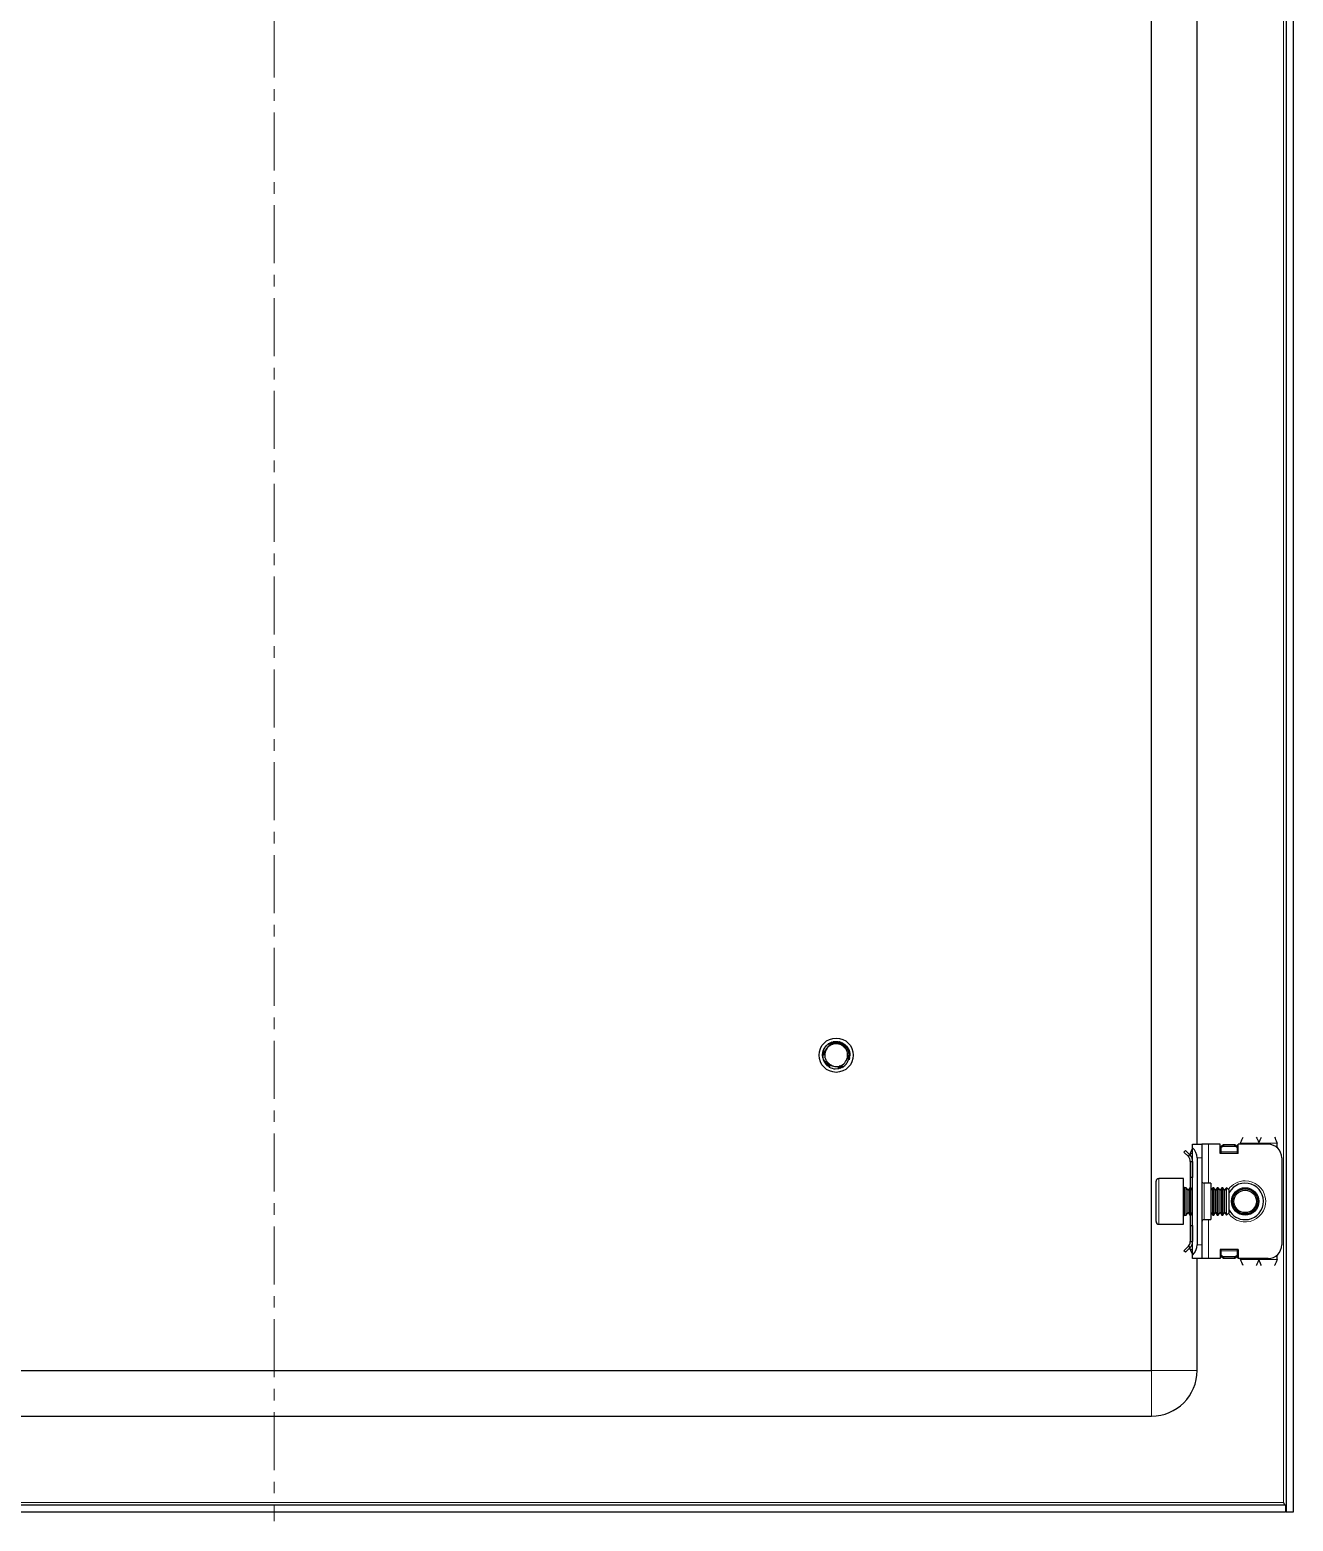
# Model space of a CAD drawing. Header units: millimetres. Extents: x 52 to 1257, y -492 to 1061.
# Drawn here: x 980.5 to 1256.9, y -392.4 to -65.9 of the extents above; entities that cross this region are included whole.
import ezdxf

# ---------------------------------------------------------------- set-up
doc = ezdxf.new("R2010")
doc.units = ezdxf.units.MM
doc.linetypes.add('CENTERX2', pattern=[20.32, 12.7, -2.54, 2.54, -2.54])
doc.layers.add('FORMAT', color=7, linetype='Continuous')

msp = doc.modelspace()

# ---------------------------------------------------------------- linework, layer by layer
at = {"color": 7, "linetype": 'Continuous', "lineweight": 25}
for p, q in [((1255.44, 970.6), (1255.44, -390.4)), ((1256.94, 970.6), (1256.94, -390.4)), ((1225.94, -359.4), (1225.94, 939.6)), ((1235.94, -309.9), (1235.94, 277.6)), ((1153.94, -290.4), (1153.94, -290.4)), ((1153.95, -290.2), (1154.01, -289.89)), ((1153.95, -290.2), (1153.95, -290.25)), ((1153.97, -290), (1153.97, -290.05)), ((1154.01, -289.79), (1154, -289.84)), ((1154.05, -289.6), (1154.04, -289.65)), ((1154.11, -289.42), (1154.09, -289.46)), ((1154.16, -289.28), (1154.26, -289.1)), ((1154.17, -289.28), (1154.28, -289.09)), ((1154.71, -288.47), (1154.82, -288.28)), ((1155.41, -287.82), (1155.68, -287.7)), ((1156.35, -287.46), (1156.3, -287.47)), ((1157.48, -287.45), (1157.44, -287.44)), ((1157.66, -287.49), (1157.62, -287.48)), ((1157.84, -287.54), (1157.8, -287.52)), ((1158.02, -287.6), (1157.98, -287.58)), ((1158.38, -287.76), (1158.33, -287.74)), ((1158.38, -287.76), (1158.37, -287.87)), ((1158.38, -287.76), (1158.52, -287.88)), ((1158.55, -287.87), (1158.51, -287.84)), ((1158.72, -287.98), (1158.68, -287.96)), ((1158.72, -287.98), (1158.93, -288.17)), ((1158.89, -288.11), (1158.85, -288.08)), ((1159.04, -288.25), (1159, -288.22)), ((1159.17, -288.39), (1159.14, -288.35)), ((1159.76, -289.36), (1159.76, -289.35)), ((1159.82, -289.54), (1159.8, -289.49)), ((1159.87, -289.71), (1159.85, -289.67)), ((1159.9, -289.9), (1159.89, -289.85)), ((1159.93, -290.09), (1159.92, -290.04)), ((1159.94, -290.29), (1159.92, -290.53)), ((1159.94, -290.29), (1159.94, -290.24)), ((1159.94, -290.49), (1159.94, -290.44)), ((1154.65, -291.27), (1154.49, -290.86)), ((1154.78, -292.48), (1154.66, -292.35)), ((1154.67, -292.36), (1154.69, -292.38)), ((1154.78, -292.48), (1154.82, -292.51)), ((1154.93, -292.62), (1154.96, -292.65)), ((1155.08, -292.75), (1155.12, -292.78)), ((1155.25, -292.87), (1155.29, -292.9)), ((1156.75, -293.39), (1157.49, -293.32)), ((1157.64, -293.32), (1157.68, -293.31)), ((1157.82, -293.27), (1157.87, -293.25)), ((1158.02, -293.2), (1158.06, -293.18)), ((1158.39, -293.03), (1158.17, -293.11)), ((1158.21, -293.12), (1158.25, -293.1)), ((1158.57, -292.92), (1158.37, -293.04)), ((1158.39, -292.96), (1158.44, -293)), ((1158.39, -293.03), (1158.44, -293)), ((1159.86, -291.1), (1159.78, -291.34)), ((1159.81, -291.29), (1159.82, -291.25)), ((1159.86, -291.1), (1159.87, -291.06)), ((1159.9, -290.9), (1159.91, -290.86)), ((1159.93, -290.7), (1159.93, -290.65)), ((1234.94, -309.9), (1236.94, -309.9)), ((1234.94, -310.66), (1234.94, -309.9)), ((1236.94, -309.9), (1236.94, -312.9)), ((1238.44, -309.9), (1236.94, -309.9)), ((1240.94, -309.9), (1238.44, -309.9)), ((1240.94, -311.9), (1240.94, -309.9)), ((1241.19, -310.28), (1241.69, -309.92)), ((1241.69, -309.92), (1241.69, -310.28)), ((1241.69, -309.92), (1244.19, -309.92)), ((1244.19, -310.28), (1244.19, -309.92)), ((1244.19, -309.92), (1244.69, -310.28)), ((1244.74, -310.02), (1244.74, -311.9)), ((1244.94, -310.02), (1244.74, -310.02)), ((1244.94, -311.9), (1244.94, -309.9)), ((1251.44, -309.9), (1244.94, -309.9)), ((1245.44, -309.9), (1245.44, -309.65)), ((1253.44, -310.66), (1253.44, -309.65)), ((1233.38, -311.26), (1233.03, -311.61)), ((1234.01, -312.59), (1233.03, -311.61)), ((1234.36, -312.24), (1233.38, -311.26)), ((1234.01, -312.59), (1234.36, -312.24)), ((1234.44, -311.9), (1234.44, -312.29)), ((1234.74, -311.19), (1234.94, -310.99)), ((1234.94, -334.14), (1234.94, -310.66)), ((1235.94, -312.9), (1235.94, -331.9)), ((1236.94, -312.9), (1236.94, -331.9)), ((1244.94, -311.9), (1240.94, -311.9)), ((1241.69, -310.28), (1241.19, -310.63)), ((1241.19, -310.63), (1241.19, -310.28)), ((1241.19, -311.55), (1241.19, -310.63)), ((1241.19, -311.9), (1241.19, -311.55)), ((1241.69, -310.28), (1244.19, -310.28)), ((1244.69, -310.63), (1244.19, -310.28)), ((1244.69, -310.28), (1244.69, -310.63)), ((1244.69, -310.63), (1244.69, -311.55)), ((1244.69, -311.55), (1244.69, -311.9)), ((1254.44, -312.9), (1254.44, -331.9)), ((1234.44, -313.65), (1234.94, -313.65)), ((1234.44, -313.65), (1234.44, -317.15)), ((1234.94, -313.65), (1234.94, -317.15)), ((1226.94, -320.03), (1226.94, -318)), ((1232.94, -317.4), (1227.54, -317.4)), ((1232.94, -319.71), (1232.94, -317.4)), ((1232.94, -327.4), (1232.94, -319.71)), ((1233.56, -319.4), (1233.19, -319.4)), ((1233.94, -319.95), (1233.56, -319.4)), ((1233.56, -324.93), (1233.56, -319.4)), ((1234.33, -319.4), (1233.94, -319.95)), ((1234.56, -319.4), (1234.33, -319.4)), ((1234.33, -324.93), (1234.33, -319.4)), ((1234.94, -317.15), (1234.44, -317.15)), ((1234.44, -317.15), (1234.44, -319.4)), ((1234.94, -319.95), (1234.56, -319.4)), ((1234.56, -324.93), (1234.56, -319.4)), ((1238.94, -318.4), (1237.44, -318.4)), ((1238.94, -318.4), (1238.94, -326.4)), ((1239.33, -319.4), (1238.94, -319.95)), ((1239.56, -319.4), (1239.33, -319.4)), ((1239.33, -324.93), (1239.33, -319.4)), ((1239.94, -319.95), (1239.56, -319.4)), ((1239.56, -324.93), (1239.56, -319.4)), ((1240.33, -319.4), (1239.94, -319.95)), ((1240.56, -319.4), (1240.33, -319.4)), ((1240.33, -324.93), (1240.33, -319.4)), ((1240.94, -319.95), (1240.56, -319.4)), ((1240.56, -324.93), (1240.56, -319.4)), ((1241.33, -319.4), (1240.94, -319.95)), ((1241.56, -319.4), (1241.33, -319.4)), ((1241.33, -324.93), (1241.33, -319.4)), ((1241.94, -319.95), (1241.56, -319.4)), ((1241.56, -324.93), (1241.56, -319.4)), ((1242.33, -319.4), (1241.94, -319.95)), ((1242.39, -319.4), (1242.33, -319.4)), ((1242.33, -324.93), (1242.33, -319.4)), ((1242.94, -319.95), (1242.39, -319.4)), ((1242.39, -320.78), (1242.39, -319.4)), ((1226.94, -326.8), (1226.94, -320.03)), ((1233.94, -324.46), (1233.94, -319.95)), ((1239.94, -324.46), (1239.94, -319.95)), ((1240.94, -324.46), (1240.94, -319.95)), ((1241.94, -324.46), (1241.94, -319.95)), ((1242.39, -325.4), (1242.39, -320.78)), ((1242.94, -321.08), (1242.94, -319.95)), ((1242.94, -324.85), (1242.94, -321.08)), ((1233.19, -325.4), (1233.56, -325.4)), ((1233.56, -325.4), (1233.94, -324.85)), ((1233.56, -325.4), (1233.56, -324.93)), ((1233.94, -324.85), (1233.94, -324.46)), ((1233.94, -324.85), (1234.33, -325.4)), ((1234.33, -325.4), (1234.33, -324.93)), ((1234.33, -325.4), (1234.56, -325.4)), ((1234.44, -325.4), (1234.44, -327.65)), ((1234.56, -325.4), (1234.94, -324.85)), ((1234.56, -325.4), (1234.56, -324.93)), ((1237.44, -326.4), (1238.94, -326.4)), ((1238.94, -324.85), (1239.33, -325.4)), ((1239.33, -325.4), (1239.33, -324.93)), ((1239.33, -325.4), (1239.56, -325.4)), ((1239.56, -325.4), (1239.94, -324.85)), ((1239.56, -325.4), (1239.56, -324.93)), ((1239.94, -324.85), (1239.94, -324.46)), ((1239.94, -324.85), (1240.33, -325.4)), ((1240.33, -325.4), (1240.33, -324.93)), ((1240.33, -325.4), (1240.56, -325.4)), ((1240.56, -325.4), (1240.94, -324.85)), ((1240.56, -325.4), (1240.56, -324.93)), ((1240.94, -324.85), (1240.94, -324.46)), ((1240.94, -324.85), (1241.33, -325.4)), ((1241.33, -325.4), (1241.33, -324.93)), ((1241.33, -325.4), (1241.56, -325.4)), ((1241.56, -325.4), (1241.94, -324.85)), ((1241.56, -325.4), (1241.56, -324.93)), ((1241.94, -324.85), (1241.94, -324.46)), ((1241.94, -324.85), (1242.33, -325.4)), ((1242.33, -325.4), (1242.33, -324.93)), ((1242.33, -325.4), (1242.39, -325.4)), ((1242.39, -325.4), (1242.94, -324.85)), ((1227.54, -327.4), (1232.94, -327.4)), ((1234.44, -327.65), (1234.94, -327.65)), ((1234.44, -327.65), (1234.44, -331.15)), ((1234.94, -327.65), (1234.94, -331.15)), ((1234.01, -332.21), (1233.03, -333.19)), ((1234.36, -332.56), (1233.38, -333.54)), ((1234.01, -332.21), (1234.36, -332.56)), ((1234.44, -331.15), (1234.94, -331.15)), ((1234.44, -332.9), (1234.44, -332.44)), ((1236.94, -331.9), (1236.94, -334.9)), ((1244.94, -332.9), (1240.94, -332.9)), ((1240.94, -332.9), (1240.94, -334.9)), ((1241.19, -333.25), (1241.19, -332.9)), ((1244.69, -332.9), (1244.69, -333.25)), ((1244.74, -332.9), (1244.74, -334.78)), ((1244.94, -332.9), (1244.94, -334.9)), ((1233.38, -333.54), (1233.03, -333.19)), ((1234.94, -333.81), (1234.74, -333.61)), ((1234.94, -334.9), (1234.94, -334.14)), ((1236.94, -334.9), (1234.94, -334.9)), ((1235.94, -359.4), (1235.94, -334.9)), ((1238.44, -334.9), (1236.94, -334.9)), ((1240.94, -334.9), (1238.44, -334.9)), ((1241.19, -334.17), (1241.19, -333.25)), ((1241.19, -334.17), (1241.69, -334.52)), ((1241.19, -334.52), (1241.19, -334.17)), ((1241.69, -334.87), (1241.19, -334.52)), ((1244.19, -334.52), (1241.69, -334.52)), ((1241.69, -334.52), (1241.69, -334.87)), ((1244.19, -334.87), (1241.69, -334.87)), ((1244.19, -334.52), (1244.69, -334.17)), ((1244.19, -334.87), (1244.19, -334.52)), ((1244.69, -334.52), (1244.19, -334.87)), ((1244.69, -333.25), (1244.69, -334.17)), ((1244.69, -334.17), (1244.69, -334.52)), ((1244.74, -334.78), (1244.94, -334.78)), ((1251.44, -334.9), (1244.94, -334.9)), ((1245.44, -335.15), (1245.44, -334.9)), ((1253.44, -335.15), (1253.44, -334.14)), ((841.94, -359.4), (1225.94, -359.4)), ((841.94, -369.4), (1225.94, -369.4)), ((1254.84, -388.3), (1255.09, -388.9)), ((1255.24, -388.9), (812.64, -388.9)), ((1255.24, -390.4), (812.64, -390.4)), ((1255.24, -388.9), (1255.24, -390.4)), ((1256.94, -390.4), (1255.44, -390.4))]:
    msp.add_line(p, q, dxfattribs=at)
at = {"color": 8, "linetype": 'Continuous', "lineweight": 18}
for p, q in [((1254.84, 968.5), (1254.84, -388.3)), ((1238.44, -309.9), (1238.44, -318.4)), ((1245.44, -309.65), (1249.44, -309.65)), ((1253.44, -309.65), (1249.44, -309.65)), ((1234.94, -311.9), (1234.44, -311.9)), ((1234.94, -311.4), (1234.74, -311.19)), ((1236.94, -312.9), (1235.94, -312.9)), ((1244.69, -311.55), (1241.19, -311.55)), ((1227.54, -317.4), (1227.54, -319.71)), ((1227.54, -319.71), (1227.54, -327.4)), ((1233.19, -319.4), (1233.19, -325.4)), ((1237.44, -318.4), (1237.44, -326.4)), ((1238.44, -326.4), (1238.44, -334.9)), ((1234.94, -332.9), (1234.44, -332.9)), ((1235.94, -331.9), (1236.94, -331.9)), ((1234.94, -333.4), (1234.74, -333.61)), ((1241.19, -333.25), (1244.69, -333.25)), ((1249.44, -335.15), (1245.44, -335.15)), ((1253.44, -335.15), (1249.44, -335.15)), ((1225.94, -359.4), (1225.94, -369.4)), ((1225.94, -359.4), (1235.94, -359.4)), ((1254.84, -388.3), (813.04, -388.3))]:
    msp.add_line(p, q, dxfattribs=at)
at = {"color": 7, "linetype": 'Continuous', "lineweight": 25}
for centre, radius in [((1156.94, -290.4), 3.75), ((1246.44, -322.4), 3), ((1246.44, -322.4), 2.76), ((1246.44, -322.4), 2.45)]:
    msp.add_circle(centre, radius, dxfattribs=at)
for centre, radius, start, end in [((1156.94, -290.4), 3, 180, 220.7437), ((1156.94, -290.4), 2.5, 168.5944, 190.5165), ((1156.94, -290.4), 2.5, 108.5944, 168.5944), ((1156.94, -290.4), 2.5, 48.5944, 108.5944), ((1156.94, -290.4), 2.5, 348.5944, 48.5944), ((1156.94, -290.4), 3, 239.9286, 266.2193), ((1156.94, -290.4), 2.5, 255.8881, 288.5944), ((1156.94, -290.4), 2.5, 288.5944, 348.5944), ((1251.44, -312.9), 3, 360, 90), ((1235.44, -311.9), 1, 135, 180), ((1232.94, -312.9), 3, 360, 48.1897), ((1227.54, -318), 0.6, 90, 180), ((1233.19, -319.15), 0.25, 180, 270), ((1237.44, -317.9), 0.5, 180, 270), ((1246.44, -322.4), 4, 270, 151.045), ((1233.19, -325.65), 0.25, 90, 180), ((1237.44, -326.9), 0.5, 90, 180), ((1246.44, -322.4), 4, 208.955, 270), ((1227.54, -326.8), 0.6, 180, 270), ((1235.44, -332.9), 1, 180, 225), ((1232.94, -331.9), 3, 311.8103, 360), ((1251.44, -331.9), 3, 270, 360), ((1225.94, -359.4), 10, 270, 0)]:
    msp.add_arc(centre, radius, start, end, dxfattribs=at)
at = {"color": 8, "linetype": 'Continuous', "lineweight": 18}
for start, end in [(215.4622, 90), (90, 144.5378)]:
    msp.add_arc((1246.44, -322.4), 4.5, start, end, dxfattribs=at)
at = {"color": 7, "linetype": 'Continuous', "lineweight": 25}
for points, knots in [([(1154.43, -290.11), (1154.43, -290.12), (1154.41, -290.16), (1154.37, -290.21), (1154.32, -290.26), (1154.25, -290.31), (1154.17, -290.35), (1154.09, -290.38), (1154.01, -290.4), (1153.97, -290.4), (1153.94, -290.4)], [0, 0, 0, 0, 0.060221, 0.18113, 0.301988, 0.42281, 0.589437, 0.75603, 0.87711, 1, 1, 1, 1]), ([(1153.94, -290.41), (1153.94, -290.36), (1153.94, -290.28), (1153.96, -290.2), (1153.96, -290.18)], [0, 0, 0, 0, 0.6598587, 1, 1, 1, 1]), ([(1153.94, -290.41), (1153.98, -290.39), (1154.04, -290.36), (1154.13, -290.33), (1154.19, -290.33), (1154.22, -290.33)], [0, 0, 0, 0, 0.371226, 0.708872, 1, 1, 1, 1]), ([(1154.87, -292.18), (1154.85, -292.16), (1154.6, -291.94), (1154.26, -291.48), (1154.02, -290.87), (1153.96, -290.52), (1153.94, -290.4)], [0, 0, 0, 0, 0.050685, 0.485619, 0.826643, 1, 1, 1, 1]), ([(1153.95, -290.2), (1153.98, -290.19), (1154.05, -290.16), (1154.14, -290.14), (1154.24, -290.14), (1154.32, -290.16), (1154.37, -290.18), (1154.39, -290.19)], [0, 0, 0, 0, 0.235039, 0.445532, 0.651268, 0.847853, 1, 1, 1, 1]), ([(1154.3, -290.27), (1154.27, -290.26), (1154.22, -290.24), (1154.12, -290.23), (1154.03, -290.23), (1153.98, -290.25), (1153.95, -290.25)], [0, 0, 0, 0, 0.237597, 0.516729, 0.755527, 1, 1, 1, 1]), ([(1153.97, -290), (1154.01, -289.99), (1154.07, -289.96), (1154.17, -289.96), (1154.26, -289.97), (1154.34, -289.99), (1154.4, -290.02), (1154.43, -290.05), (1154.44, -290.06)], [0, 0, 0, 0, 0.214065, 0.402363, 0.585629, 0.760234, 0.923894, 1, 1, 1, 1]), ([(1154.41, -290.16), (1154.38, -290.14), (1154.33, -290.1), (1154.24, -290.06), (1154.15, -290.04), (1154.05, -290.03), (1153.99, -290.04), (1153.97, -290.05)], [0, 0, 0, 0, 0.189173, 0.404697, 0.62022, 0.807935, 1, 1, 1, 1]), ([(1154.47, -290.05), (1154.46, -290.04), (1154.43, -290), (1154.36, -289.95), (1154.28, -289.9), (1154.19, -289.86), (1154.09, -289.84), (1154.03, -289.84), (1154, -289.84)], [0, 0, 0, 0, 0.069872, 0.258455, 0.446951, 0.635422, 0.81547, 1, 1, 1, 1]), ([(1154.01, -289.79), (1154.02, -289.74), (1154.03, -289.66), (1154.06, -289.59), (1154.07, -289.56)], [0, 0, 0, 0, 0.657988, 1, 1, 1, 1]), ([(1154.01, -289.79), (1154.04, -289.79), (1154.11, -289.77), (1154.2, -289.78), (1154.29, -289.8), (1154.36, -289.84), (1154.42, -289.88), (1154.45, -289.91), (1154.47, -289.93)], [0, 0, 0, 0, 0.208898, 0.388587, 0.562428, 0.727295, 0.881578, 1, 1, 1, 1]), ([(1154.47, -289.9), (1154.46, -289.88), (1154.42, -289.84), (1154.36, -289.78), (1154.29, -289.73), (1154.21, -289.69), (1154.13, -289.66), (1154.07, -289.65), (1154.04, -289.65)], [0, 0, 0, 0, 0.137266, 0.30795, 0.478578, 0.649185, 0.822833, 1, 1, 1, 1]), ([(1154.05, -289.6), (1154.08, -289.6), (1154.14, -289.6), (1154.23, -289.61), (1154.31, -289.64), (1154.38, -289.69), (1154.43, -289.74), (1154.47, -289.79), (1154.49, -289.83), (1154.5, -289.85)], [0, 0, 0, 0, 0.165667, 0.330522, 0.488809, 0.638525, 0.778629, 0.909213, 1, 1, 1, 1]), ([(1154.47, -289.76), (1154.47, -289.75), (1154.44, -289.71), (1154.39, -289.64), (1154.32, -289.57), (1154.25, -289.52), (1154.17, -289.48), (1154.12, -289.47), (1154.09, -289.46)], [0, 0, 0, 0, 0.076151, 0.276704, 0.47712, 0.677473, 0.837574, 1, 1, 1, 1]), ([(1154.11, -289.42), (1154.32, -288.99), (1154.63, -288.35), (1155.22, -287.95), (1155.42, -287.82)], [0, 0, 0, 0, 0.657042, 1, 1, 1, 1]), ([(1154.11, -289.42), (1154.14, -289.42), (1154.2, -289.43), (1154.27, -289.46), (1154.34, -289.5), (1154.4, -289.56), (1154.45, -289.61), (1154.48, -289.68), (1154.5, -289.73), (1154.5, -289.77), (1154.5, -289.78)], [0, 0, 0, 0, 0.154027, 0.307095, 0.452862, 0.590123, 0.718565, 0.838856, 0.95247, 1, 1, 1, 1]), ([(1154.18, -289.29), (1154.2, -289.23), (1154.23, -289.1), (1154.29, -288.99), (1154.33, -288.93)], [0, 0, 0, 0, 0.462482, 1, 1, 1, 1]), ([(1154.31, -289.01), (1154.34, -288.94), (1154.42, -288.73), (1154.59, -288.57), (1154.7, -288.46)], [0, 0, 0, 0, 0.333789, 1, 1, 1, 1]), ([(1154.4, -288.88), (1154.41, -288.83), (1154.52, -288.53), (1154.76, -288.32), (1154.97, -288.14)], [0, 0, 0, 0, 0.171865, 1, 1, 1, 1]), ([(1154.44, -290.07), (1154.43, -290.17), (1154.41, -290.44), (1154.46, -290.7), (1154.49, -290.86)], [0, 0, 0, 0, 0.408521, 1, 1, 1, 1]), ([(1154.49, -289.91), (1154.49, -289.91), (1154.48, -289.96), (1154.46, -290.01), (1154.44, -290.06), (1154.44, -290.07)], [0, 0, 0, 0, 0.157682, 0.8030401, 1, 1, 1, 1]), ([(1155.79, -288.04), (1155.72, -288.08), (1155.4, -288.26), (1154.91, -288.73), (1154.6, -289.31), (1154.51, -289.65), (1154.49, -289.71)], [0, 0, 0, 0, 0.104785, 0.513079, 0.918136, 1, 1, 1, 1]), ([(1154.49, -289.71), (1154.5, -289.74), (1154.51, -289.81), (1154.5, -289.87), (1154.49, -289.91)], [0, 0, 0, 0, 0.544473, 1, 1, 1, 1]), ([(1154.68, -288.43), (1154.67, -288.44), (1154.66, -288.46), (1154.64, -288.48), (1154.63, -288.49)], [0, 0, 0, 0, 0.296796, 1, 1, 1, 1]), ([(1154.8, -288.3), (1154.8, -288.3), (1154.79, -288.31), (1154.78, -288.33), (1154.77, -288.33)], [0, 0, 0, 0, 0.484232, 1, 1, 1, 1]), ([(1154.94, -288.17), (1154.93, -288.18), (1154.92, -288.19), (1154.91, -288.2), (1154.9, -288.2)], [0, 0, 0, 0, 0.485158, 1, 1, 1, 1]), ([(1155.08, -288.05), (1155.08, -288.05), (1155.06, -288.06), (1155.05, -288.07), (1155.05, -288.08)], [0, 0, 0, 0, 0.484546, 1, 1, 1, 1]), ([(1155.24, -287.93), (1155.23, -287.94), (1155.22, -287.95), (1155.21, -287.95), (1155.2, -287.96)], [0, 0, 0, 0, 0.482687, 1, 1, 1, 1]), ([(1155.24, -287.93), (1155.25, -287.92), (1155.3, -287.89), (1155.36, -287.87), (1155.4, -287.85)], [0, 0, 0, 0, 0.230751, 1, 1, 1, 1]), ([(1155.41, -287.82), (1155.4, -287.83), (1155.39, -287.84), (1155.37, -287.84), (1155.37, -287.85)], [0, 0, 0, 0, 0.480194, 1, 1, 1, 1]), ([(1155.41, -287.82), (1155.44, -287.84), (1155.5, -287.88), (1155.57, -287.95), (1155.6, -288), (1155.62, -288.02)], [0, 0, 0, 0, 0.362858, 0.693435, 1, 1, 1, 1]), ([(1155.77, -288.08), (1155.75, -288.08), (1155.71, -288.07), (1155.65, -288.04), (1155.57, -287.99), (1155.49, -287.92), (1155.45, -287.85), (1155.42, -287.82)], [0, 0, 0, 0, 0.084477, 0.253367, 0.470159, 0.686909, 1, 1, 1, 1]), ([(1155.59, -287.72), (1155.58, -287.73), (1155.56, -287.74), (1155.55, -287.74), (1155.54, -287.75)], [0, 0, 0, 0, 0.477867, 1, 1, 1, 1]), ([(1155.7, -288.03), (1155.7, -288.01), (1155.69, -287.96), (1155.65, -287.89), (1155.61, -287.81), (1155.56, -287.77), (1155.54, -287.75)], [0, 0, 0, 0, 0.154183, 0.462567, 0.728091, 1, 1, 1, 1]), ([(1155.59, -287.72), (1155.62, -287.75), (1155.67, -287.78), (1155.74, -287.86), (1155.79, -287.94), (1155.81, -288), (1155.82, -288.04), (1155.82, -288.05)], [0, 0, 0, 0, 0.260762, 0.494805, 0.723794, 0.94279, 1, 1, 1, 1]), ([(1155.77, -287.64), (1155.77, -287.64), (1155.75, -287.65), (1155.74, -287.65), (1155.73, -287.66)], [0, 0, 0, 0, 0.476486, 1, 1, 1, 1]), ([(1155.86, -288.05), (1155.87, -288.04), (1155.87, -287.98), (1155.86, -287.9), (1155.83, -287.81), (1155.79, -287.73), (1155.75, -287.68), (1155.73, -287.66)], [0, 0, 0, 0, 0.114393, 0.350182, 0.585971, 0.790611, 1, 1, 1, 1]), ([(1155.77, -287.64), (1155.79, -287.63), (1155.85, -287.6), (1155.92, -287.59), (1155.97, -287.58)], [0, 0, 0, 0, 0.301025, 1, 1, 1, 1]), ([(1155.77, -287.64), (1155.8, -287.66), (1155.85, -287.71), (1155.91, -287.78), (1155.95, -287.87), (1155.97, -287.95), (1155.98, -288.01), (1155.97, -288.05), (1155.97, -288.06)], [0, 0, 0, 0, 0.218347, 0.41099, 0.598711, 0.777744, 0.945667, 1, 1, 1, 1]), ([(1156.15, -288.03), (1156.13, -288.03), (1156.09, -288.05), (1156.01, -288.06), (1155.91, -288.06), (1155.84, -288.05), (1155.8, -288.04), (1155.79, -288.04)], [0, 0, 0, 0, 0.099011, 0.388276, 0.61301, 0.895384, 1, 1, 1, 1]), ([(1155.97, -287.56), (1155.96, -287.57), (1155.94, -287.57), (1155.93, -287.58), (1155.92, -287.58)], [0, 0, 0, 0, 0.4765794, 1, 1, 1, 1]), ([(1156, -288.06), (1156, -288.06), (1156.01, -288.02), (1156.02, -287.95), (1156.02, -287.85), (1156, -287.75), (1155.97, -287.66), (1155.94, -287.61), (1155.92, -287.58)], [0, 0, 0, 0, 0.019058, 0.219488, 0.419831, 0.620151, 0.807785, 1, 1, 1, 1]), ([(1155.97, -287.56), (1155.99, -287.59), (1156.04, -287.64), (1156.08, -287.72), (1156.11, -287.81), (1156.12, -287.89), (1156.11, -287.96), (1156.1, -288), (1156.1, -288.02)], [0, 0, 0, 0, 0.213002, 0.396975, 0.575181, 0.744364, 0.902779, 1, 1, 1, 1]), ([(1156.16, -287.5), (1156.15, -287.51), (1156.14, -287.51), (1156.12, -287.51), (1156.11, -287.52)], [0, 0, 0, 0, 0.4789775, 1, 1, 1, 1]), ([(1156.12, -288.02), (1156.13, -287.99), (1156.15, -287.94), (1156.17, -287.85), (1156.18, -287.76), (1156.17, -287.65), (1156.13, -287.57), (1156.11, -287.52)], [0, 0, 0, 0, 0.147065, 0.321231, 0.495346, 0.669443, 1, 1, 1, 1]), ([(1156.41, -287.8), (1156.41, -287.81), (1156.38, -287.86), (1156.32, -287.94), (1156.23, -288), (1156.17, -288.02), (1156.15, -288.03)], [0, 0, 0, 0, 0.153621, 0.528305, 0.811762, 1, 1, 1, 1]), ([(1156.16, -287.5), (1156.18, -287.53), (1156.22, -287.59), (1156.25, -287.68), (1156.26, -287.76), (1156.26, -287.84), (1156.24, -287.92), (1156.21, -287.97), (1156.19, -288), (1156.19, -288.01)], [0, 0, 0, 0, 0.195461, 0.359649, 0.517607, 0.666788, 0.806268, 0.936243, 1, 1, 1, 1]), ([(1156.23, -287.96), (1156.23, -287.96), (1156.27, -287.92), (1156.3, -287.83), (1156.33, -287.72), (1156.33, -287.63), (1156.32, -287.55), (1156.31, -287.5), (1156.3, -287.47)], [0, 0, 0, 0, 0.001313, 0.309582, 0.493731, 0.677835, 0.837663, 1, 1, 1, 1]), ([(1156.35, -287.46), (1156.36, -287.49), (1156.38, -287.54), (1156.4, -287.62), (1156.4, -287.71), (1156.38, -287.78), (1156.35, -287.87), (1156.3, -287.93), (1156.27, -287.96)], [0, 0, 0, 0, 0.162579, 0.32416, 0.478216, 0.623372, 0.759205, 1, 1, 1, 1]), ([(1156.27, -287.97), (1156.29, -287.95), (1156.34, -287.91), (1156.39, -287.84), (1156.41, -287.81), (1156.41, -287.8)], [0, 0, 0, 0, 0.41332, 0.833507, 1, 1, 1, 1]), ([(1156.3, -287.48), (1156.32, -287.47), (1156.44, -287.43), (1156.57, -287.42), (1156.68, -287.41)], [0, 0, 0, 0, 0.169871, 1, 1, 1, 1]), ([(1156.35, -287.46), (1156.38, -287.45), (1156.7, -287.39), (1157.34, -287.38), (1157.99, -287.56), (1158.33, -287.74), (1158.39, -287.77)], [0, 0, 0, 0, 0.0442854, 0.4648795, 0.8942018, 1, 1, 1, 1]), ([(1158.39, -288.08), (1158.33, -288.05), (1158, -287.87), (1157.33, -287.69), (1156.71, -287.72), (1156.41, -287.8), (1156.41, -287.8)], [0, 0, 0, 0, 0.102158, 0.551599, 0.99962, 1, 1, 1, 1]), ([(1156.78, -287.43), (1156.85, -287.42), (1157.01, -287.39), (1157.18, -287.41), (1157.29, -287.42)], [0, 0, 0, 0, 0.399625, 1, 1, 1, 1]), ([(1157.44, -287.46), (1157.49, -287.46), (1157.64, -287.47), (1157.79, -287.52), (1157.88, -287.55)], [0, 0, 0, 0, 0.353316, 1, 1, 1, 1]), ([(1158.31, -288.06), (1158.31, -288.05), (1158.31, -288.02), (1158.32, -287.95), (1158.34, -287.86), (1158.38, -287.8), (1158.39, -287.77)], [0, 0, 0, 0, 0.058255, 0.305509, 0.64716, 1, 1, 1, 1]), ([(1158.39, -288.08), (1158.41, -288.06), (1158.45, -288.01), (1158.49, -287.93), (1158.5, -287.87), (1158.51, -287.84)], [0, 0, 0, 0, 0.351509, 0.671861, 1, 1, 1, 1]), ([(1158.6, -288.52), (1158.59, -288.52), (1158.55, -288.48), (1158.5, -288.42), (1158.45, -288.34), (1158.42, -288.25), (1158.4, -288.16), (1158.39, -288.11), (1158.39, -288.08)], [0, 0, 0, 0, 0.066273, 0.267344, 0.423096, 0.618734, 0.814089, 1, 1, 1, 1]), ([(1158.55, -287.87), (1158.55, -287.9), (1158.55, -287.97), (1158.52, -288.07), (1158.47, -288.15), (1158.44, -288.2), (1158.41, -288.22), (1158.41, -288.22)], [0, 0, 0, 0, 0.275174, 0.522846, 0.765225, 0.99702, 1, 1, 1, 1]), ([(1158.43, -288.27), (1158.44, -288.26), (1158.48, -288.24), (1158.54, -288.19), (1158.61, -288.12), (1158.65, -288.04), (1158.67, -287.98), (1158.68, -287.96)], [0, 0, 0, 0, 0.084965, 0.329338, 0.573716, 0.784411, 1, 1, 1, 1]), ([(1158.72, -287.98), (1158.72, -288.02), (1158.71, -288.09), (1158.67, -288.18), (1158.62, -288.25), (1158.56, -288.31), (1158.51, -288.35), (1158.48, -288.36), (1158.47, -288.36)], [0, 0, 0, 0, 0.222831, 0.420099, 0.612409, 0.79585, 0.967895, 1, 1, 1, 1]), ([(1158.49, -288.39), (1158.49, -288.39), (1158.52, -288.38), (1158.59, -288.35), (1158.67, -288.3), (1158.75, -288.24), (1158.81, -288.16), (1158.83, -288.11), (1158.85, -288.08)], [0, 0, 0, 0, 0.0026927, 0.2082095, 0.4136415, 0.6190567, 0.807274, 1, 1, 1, 1]), ([(1158.89, -288.11), (1158.88, -288.15), (1158.86, -288.21), (1158.81, -288.29), (1158.75, -288.36), (1158.68, -288.41), (1158.63, -288.45), (1158.59, -288.45), (1158.58, -288.45)], [0, 0, 0, 0, 0.219212, 0.409339, 0.593597, 0.768568, 0.932394, 1, 1, 1, 1]), ([(1158.59, -288.48), (1158.62, -288.47), (1158.69, -288.46), (1158.78, -288.42), (1158.86, -288.37), (1158.94, -288.3), (1158.98, -288.25), (1159, -288.22)], [0, 0, 0, 0, 0.190996, 0.383798, 0.576553, 0.78528, 1, 1, 1, 1]), ([(1159.04, -288.6), (1159.04, -288.61), (1159.01, -288.62), (1158.96, -288.64), (1158.87, -288.64), (1158.77, -288.63), (1158.67, -288.58), (1158.62, -288.54), (1158.6, -288.52)], [0, 0, 0, 0, 0.0458661, 0.2307436, 0.3874614, 0.6582461, 0.861978, 1, 1, 1, 1]), ([(1159.04, -288.25), (1159.02, -288.28), (1158.99, -288.34), (1158.93, -288.41), (1158.87, -288.47), (1158.8, -288.51), (1158.73, -288.53), (1158.68, -288.53), (1158.66, -288.53)], [0, 0, 0, 0, 0.211659, 0.390361, 0.562352, 0.724819, 0.876696, 1, 1, 1, 1]), ([(1158.68, -288.55), (1158.69, -288.55), (1158.75, -288.56), (1158.85, -288.54), (1158.96, -288.5), (1159.06, -288.44), (1159.11, -288.39), (1159.14, -288.35)], [0, 0, 0, 0, 0.046579, 0.362688, 0.551736, 0.740753, 1, 1, 1, 1]), ([(1158.68, -288.59), (1158.71, -288.6), (1158.77, -288.62), (1158.87, -288.63), (1158.96, -288.62), (1159.02, -288.61), (1159.04, -288.6)], [0, 0, 0, 0, 0.251795, 0.502165, 0.752314, 1, 1, 1, 1]), ([(1159.17, -288.39), (1159.15, -288.41), (1159.12, -288.46), (1159.06, -288.52), (1158.99, -288.56), (1158.91, -288.59), (1158.84, -288.61), (1158.78, -288.61), (1158.74, -288.6), (1158.72, -288.59)], [0, 0, 0, 0, 0.169226, 0.337427, 0.497935, 0.649179, 0.790582, 0.922688, 1, 1, 1, 1]), ([(1159.78, -290.44), (1159.78, -290.37), (1159.76, -289.97), (1159.58, -289.3), (1159.22, -288.83), (1159.04, -288.6)], [0, 0, 0, 0, 0.108003, 0.585763, 1, 1, 1, 1]), ([(1159.17, -288.39), (1159.29, -288.54), (1159.57, -288.89), (1159.86, -289.55), (1159.92, -290.06), (1159.94, -290.31)], [0, 0, 0, 0, 0.274163, 0.639603, 1, 1, 1, 1]), ([(1159.26, -288.52), (1159.3, -288.56), (1159.44, -288.69), (1159.53, -288.86), (1159.59, -288.99)], [0, 0, 0, 0, 0.288707, 1, 1, 1, 1]), ([(1159.39, -290.89), (1159.4, -290.86), (1159.42, -290.79), (1159.48, -290.69), (1159.54, -290.6), (1159.61, -290.54), (1159.68, -290.49), (1159.74, -290.46), (1159.77, -290.44), (1159.78, -290.44)], [0, 0, 0, 0, 0.125166, 0.336769, 0.488675, 0.640371, 0.791962, 0.943503, 1, 1, 1, 1]), ([(1159.94, -290.49), (1159.91, -290.51), (1159.85, -290.54), (1159.75, -290.56), (1159.67, -290.57), (1159.61, -290.56), (1159.59, -290.56)], [0, 0, 0, 0, 0.2937792, 0.5589816, 0.8184942, 1, 1, 1, 1]), ([(1159.64, -289.1), (1159.65, -289.13), (1159.74, -289.27), (1159.79, -289.43), (1159.82, -289.56)], [0, 0, 0, 0, 0.192577, 1, 1, 1, 1]), ([(1159.72, -290.47), (1159.74, -290.47), (1159.78, -290.48), (1159.86, -290.47), (1159.92, -290.45), (1159.94, -290.44)], [0, 0, 0, 0, 0.236131, 0.613435, 1, 1, 1, 1]), ([(1159.83, -289.66), (1159.85, -289.7), (1159.91, -289.85), (1159.92, -290.01), (1159.93, -290.13)], [0, 0, 0, 0, 0.28291, 1, 1, 1, 1]), ([(1155.94, -292.63), (1155.86, -292.6), (1155.54, -292.44), (1155.03, -292.02), (1154.78, -291.52), (1154.65, -291.27)], [0, 0, 0, 0, 0.130652, 0.560007, 1, 1, 1, 1]), ([(1154.67, -292.36), (1154.69, -292.33), (1154.72, -292.29), (1154.78, -292.23), (1154.84, -292.2), (1154.87, -292.18), (1154.87, -292.18)], [0, 0, 0, 0, 0.315056, 0.630194, 0.945514, 1, 1, 1, 1]), ([(1155.23, -292.23), (1155.2, -292.22), (1155.15, -292.21), (1155.06, -292.21), (1154.98, -292.22), (1154.9, -292.24), (1154.79, -292.29), (1154.73, -292.34), (1154.69, -292.38)], [0, 0, 0, 0, 0.149407, 0.278563, 0.407661, 0.536722, 0.727045, 1, 1, 1, 1]), ([(1154.78, -292.48), (1154.8, -292.45), (1154.83, -292.4), (1154.89, -292.34), (1154.95, -292.29), (1155.03, -292.25), (1155.1, -292.23), (1155.17, -292.22), (1155.22, -292.23), (1155.25, -292.24)], [0, 0, 0, 0, 0.159446, 0.318034, 0.469983, 0.61348, 0.747649, 0.872856, 1, 1, 1, 1]), ([(1155.3, -292.28), (1155.29, -292.28), (1155.26, -292.28), (1155.2, -292.29), (1155.11, -292.3), (1155.03, -292.34), (1154.95, -292.38), (1154.88, -292.44), (1154.84, -292.49), (1154.82, -292.51)], [0, 0, 0, 0, 0.018281, 0.175639, 0.332896, 0.490097, 0.647274, 0.821632, 1, 1, 1, 1]), ([(1154.87, -292.18), (1154.89, -292.18), (1154.93, -292.17), (1155.02, -292.16), (1155.12, -292.17), (1155.21, -292.21), (1155.29, -292.26), (1155.37, -292.35), (1155.45, -292.46), (1155.47, -292.55), (1155.48, -292.59)], [0, 0, 0, 0, 0.073646, 0.169563, 0.351373, 0.438893, 0.519676, 0.682906, 0.8512, 1, 1, 1, 1]), ([(1154.93, -292.62), (1154.94, -292.59), (1154.96, -292.52), (1155.02, -292.44), (1155.08, -292.38), (1155.15, -292.34), (1155.22, -292.31), (1155.28, -292.29), (1155.31, -292.29), (1155.31, -292.29)], [0, 0, 0, 0, 0.198035, 0.367663, 0.531495, 0.686664, 0.831818, 0.981917, 1, 1, 1, 1]), ([(1155.38, -292.36), (1155.37, -292.36), (1155.32, -292.37), (1155.25, -292.39), (1155.16, -292.44), (1155.08, -292.5), (1155.01, -292.57), (1154.98, -292.62), (1154.96, -292.65)], [0, 0, 0, 0, 0.0505, 0.241124, 0.431653, 0.622154, 0.808692, 1, 1, 1, 1]), ([(1155.08, -292.75), (1155.09, -292.72), (1155.11, -292.65), (1155.15, -292.56), (1155.2, -292.49), (1155.27, -292.44), (1155.33, -292.4), (1155.37, -292.39), (1155.39, -292.38)], [0, 0, 0, 0, 0.209239, 0.392702, 0.571062, 0.740844, 0.899958, 1, 1, 1, 1]), ([(1155.44, -292.46), (1155.41, -292.47), (1155.35, -292.5), (1155.28, -292.55), (1155.21, -292.62), (1155.16, -292.7), (1155.13, -292.75), (1155.12, -292.78)], [0, 0, 0, 0, 0.172104, 0.391099, 0.610089, 0.802801, 1, 1, 1, 1]), ([(1155.25, -292.87), (1155.25, -292.84), (1155.26, -292.77), (1155.3, -292.68), (1155.34, -292.6), (1155.39, -292.54), (1155.43, -292.51), (1155.45, -292.5)], [0, 0, 0, 0, 0.240212, 0.454711, 0.664287, 0.864517, 1, 1, 1, 1]), ([(1155.48, -292.61), (1155.46, -292.63), (1155.41, -292.67), (1155.36, -292.74), (1155.31, -292.82), (1155.3, -292.87), (1155.29, -292.9)], [0, 0, 0, 0, 0.228254, 0.510351, 0.752319, 1, 1, 1, 1]), ([(1155.42, -292.99), (1155.42, -292.95), (1155.43, -292.88), (1155.45, -292.78), (1155.48, -292.72), (1155.5, -292.7), (1155.5, -292.7)], [0, 0, 0, 0, 0.3571393, 0.6809788, 0.9981828, 1, 1, 1, 1]), ([(1155.48, -292.59), (1155.48, -292.6), (1155.49, -292.65), (1155.5, -292.72), (1155.5, -292.81), (1155.48, -292.91), (1155.45, -292.97), (1155.44, -293)], [0, 0, 0, 0, 0.113604, 0.31095, 0.508229, 0.75166, 1, 1, 1, 1]), ([(1156.33, -292.82), (1156.05, -292.77), (1155.76, -292.72), (1155.49, -292.59), (1155.48, -292.59)], [0, 0, 0, 0, 0.9656715, 1, 1, 1, 1]), ([(1156.33, -292.82), (1156.24, -292.79), (1156.11, -292.73), (1155.98, -292.66), (1155.94, -292.63)], [0, 0, 0, 0, 0.681733, 1, 1, 1, 1]), ([(1157.49, -293.32), (1157.48, -293.31), (1157.46, -293.26), (1157.45, -293.18), (1157.45, -293.1), (1157.46, -293.03), (1157.5, -292.95), (1157.57, -292.87), (1157.66, -292.8), (1157.72, -292.78), (1157.74, -292.77)], [0, 0, 0, 0, 0.098631, 0.238541, 0.378532, 0.49895, 0.601027, 0.777401, 0.9101, 1, 1, 1, 1]), ([(1157.64, -292.82), (1157.64, -292.82), (1157.61, -292.85), (1157.57, -292.91), (1157.53, -292.99), (1157.5, -293.08), (1157.48, -293.17), (1157.48, -293.26), (1157.49, -293.3), (1157.49, -293.32)], [0, 0, 0, 0, 0.036757, 0.196192, 0.355485, 0.51469, 0.719746, 0.882005, 1, 1, 1, 1]), ([(1157.64, -293.32), (1157.62, -293.29), (1157.59, -293.24), (1157.57, -293.16), (1157.56, -293.07), (1157.57, -292.99), (1157.59, -292.9), (1157.63, -292.84), (1157.66, -292.81)], [0, 0, 0, 0, 0.16279, 0.324686, 0.479688, 0.626058, 0.76302, 1, 1, 1, 1]), ([(1157.72, -292.79), (1157.71, -292.81), (1157.68, -292.86), (1157.65, -292.95), (1157.64, -293.04), (1157.64, -293.17), (1157.66, -293.26), (1157.68, -293.31)], [0, 0, 0, 0, 0.1328601, 0.2910597, 0.4910066, 0.6908897, 1, 1, 1, 1]), ([(1157.82, -293.27), (1157.8, -293.24), (1157.76, -293.19), (1157.72, -293.1), (1157.7, -293.02), (1157.7, -292.93), (1157.71, -292.86), (1157.73, -292.8), (1157.75, -292.78), (1157.75, -292.77)], [0, 0, 0, 0, 0.198483, 0.367712, 0.531083, 0.685778, 0.830503, 0.965152, 1, 1, 1, 1]), ([(1157.74, -292.77), (1157.75, -292.77), (1157.8, -292.75), (1157.88, -292.74), (1157.98, -292.74), (1158.07, -292.75), (1158.16, -292.78), (1158.24, -292.81), (1158.31, -292.86), (1158.37, -292.91), (1158.4, -292.94), (1158.41, -292.95)], [0, 0, 0, 0, 0.0429601, 0.1733, 0.2742626, 0.4010814, 0.5277159, 0.6542588, 0.7807587, 0.9368521, 1, 1, 1, 1]), ([(1157.84, -292.75), (1157.83, -292.76), (1157.81, -292.8), (1157.8, -292.87), (1157.79, -292.97), (1157.8, -293.07), (1157.82, -293.16), (1157.86, -293.22), (1157.87, -293.25)], [0, 0, 0, 0, 0.043388, 0.23288, 0.422274, 0.611632, 0.803279, 1, 1, 1, 1]), ([(1158.02, -293.2), (1157.99, -293.18), (1157.94, -293.13), (1157.89, -293.05), (1157.86, -292.96), (1157.84, -292.88), (1157.84, -292.81), (1157.85, -292.76), (1157.86, -292.75)], [0, 0, 0, 0, 0.208724, 0.39105, 0.568219, 0.73683, 0.894853, 1, 1, 1, 1]), ([(1157.95, -292.74), (1157.95, -292.77), (1157.94, -292.83), (1157.95, -292.93), (1157.97, -293.02), (1158.01, -293.11), (1158.05, -293.16), (1158.06, -293.18)], [0, 0, 0, 0, 0.181695, 0.396783, 0.61186, 0.803681, 1, 1, 1, 1]), ([(1158.21, -293.12), (1158.18, -293.1), (1158.13, -293.06), (1158.06, -292.98), (1158.02, -292.9), (1157.99, -292.82), (1157.99, -292.77), (1157.99, -292.74)], [0, 0, 0, 0, 0.234253, 0.442787, 0.646465, 0.841043, 1, 1, 1, 1]), ([(1158.1, -292.76), (1158.1, -292.76), (1158.1, -292.8), (1158.12, -292.86), (1158.15, -292.95), (1158.19, -293.03), (1158.23, -293.08), (1158.25, -293.1)], [0, 0, 0, 0, 0.00279, 0.269575, 0.536371, 0.765499, 1, 1, 1, 1]), ([(1158.39, -293.03), (1158.36, -293.01), (1158.3, -292.97), (1158.24, -292.9), (1158.19, -292.84), (1158.18, -292.8), (1158.17, -292.79)], [0, 0, 0, 0, 0.3195142, 0.6084926, 0.891527, 1, 1, 1, 1]), ([(1158.41, -292.95), (1158.48, -292.9), (1158.83, -292.67), (1159.32, -292.17), (1159.55, -291.61), (1159.65, -291.37)], [0, 0, 0, 0, 0.128781, 0.613629, 1, 1, 1, 1]), ([(1159.65, -291.37), (1159.64, -291.37), (1159.61, -291.36), (1159.56, -291.33), (1159.5, -291.28), (1159.45, -291.23), (1159.41, -291.15), (1159.38, -291.05), (1159.38, -290.95), (1159.39, -290.9), (1159.39, -290.89)], [0, 0, 0, 0, 0.022761, 0.192243, 0.346896, 0.477535, 0.588677, 0.783334, 0.968624, 1, 1, 1, 1]), ([(1159.38, -290.97), (1159.38, -291), (1159.39, -291.06), (1159.43, -291.15), (1159.48, -291.22), (1159.54, -291.29), (1159.6, -291.34), (1159.63, -291.36), (1159.65, -291.37)], [0, 0, 0, 0, 0.182737, 0.363423, 0.543947, 0.724373, 0.904747, 1, 1, 1, 1]), ([(1159.81, -291.29), (1159.78, -291.29), (1159.72, -291.29), (1159.64, -291.26), (1159.56, -291.23), (1159.5, -291.18), (1159.45, -291.12), (1159.41, -291.07), (1159.4, -291.03), (1159.39, -291.01)], [0, 0, 0, 0, 0.164802, 0.328662, 0.485343, 0.633184, 0.771489, 0.900657, 1, 1, 1, 1]), ([(1159.4, -290.94), (1159.41, -290.96), (1159.43, -291), (1159.49, -291.07), (1159.56, -291.14), (1159.65, -291.19), (1159.73, -291.23), (1159.79, -291.24), (1159.82, -291.25)], [0, 0, 0, 0, 0.112687, 0.266978, 0.464332, 0.661607, 0.829157, 1, 1, 1, 1]), ([(1159.86, -291.1), (1159.82, -291.11), (1159.76, -291.12), (1159.67, -291.1), (1159.58, -291.08), (1159.51, -291.04), (1159.45, -290.99), (1159.42, -290.95), (1159.41, -290.93)], [0, 0, 0, 0, 0.207037, 0.38272, 0.55212, 0.712365, 0.86221, 1, 1, 1, 1]), ([(1159.9, -290.9), (1159.87, -290.91), (1159.8, -290.93), (1159.7, -290.93), (1159.62, -290.92), (1159.54, -290.89), (1159.47, -290.85), (1159.44, -290.81), (1159.42, -290.8)], [0, 0, 0, 0, 0.205811, 0.38496, 0.558827, 0.724121, 0.878934, 1, 1, 1, 1]), ([(1159.44, -290.85), (1159.46, -290.87), (1159.5, -290.92), (1159.58, -290.98), (1159.67, -291.02), (1159.77, -291.05), (1159.84, -291.05), (1159.87, -291.06)], [0, 0, 0, 0, 0.183111, 0.381533, 0.579913, 0.787111, 1, 1, 1, 1]), ([(1159.47, -290.72), (1159.49, -290.74), (1159.54, -290.78), (1159.63, -290.82), (1159.72, -290.85), (1159.82, -290.86), (1159.88, -290.86), (1159.91, -290.86)], [0, 0, 0, 0, 0.19243, 0.403622, 0.614801, 0.805152, 1, 1, 1, 1]), ([(1159.93, -290.7), (1159.9, -290.71), (1159.83, -290.74), (1159.73, -290.75), (1159.64, -290.75), (1159.56, -290.72), (1159.51, -290.71), (1159.48, -290.69), (1159.48, -290.69)], [0, 0, 0, 0, 0.227908, 0.430276, 0.627707, 0.816134, 0.99284, 1, 1, 1, 1]), ([(1159.55, -290.6), (1159.55, -290.6), (1159.59, -290.62), (1159.66, -290.65), (1159.76, -290.67), (1159.85, -290.67), (1159.91, -290.66), (1159.93, -290.65)], [0, 0, 0, 0, 0.050156, 0.304513, 0.55888, 0.776903, 1, 1, 1, 1]), ([(1159.82, -291.23), (1159.81, -291.25), (1159.81, -291.32), (1159.78, -291.37), (1159.76, -291.4)], [0, 0, 0, 0, 0.405617, 1, 1, 1, 1]), ([(1245.44, -309.65), (1245.54, -309.41), (1245.73, -308.92), (1245.92, -308.52), (1246.02, -308.33)], [0, 0, 0, 0, 0.5020654, 1, 1, 1, 1]), ([(1248.87, -308.34), (1248.95, -308.49), (1249.13, -308.84), (1249.32, -309.33), (1249.43, -309.61), (1249.44, -309.65)], [0, 0, 0, 0, 0.415483, 0.917152, 1, 1, 1, 1]), ([(1249.44, -309.65), (1249.54, -309.41), (1249.73, -308.92), (1249.92, -308.52), (1250.02, -308.33)], [0, 0, 0, 0, 0.502065, 1, 1, 1, 1]), ([(1252.87, -308.34), (1252.95, -308.49), (1253.13, -308.84), (1253.32, -309.33), (1253.43, -309.61), (1253.44, -309.65)], [0, 0, 0, 0, 0.415483, 0.917152, 1, 1, 1, 1]), ([(1234.44, -313.65), (1234.42, -313.46), (1234.39, -313.17), (1234.21, -312.82), (1234.07, -312.67), (1234.01, -312.59)], [0, 0, 0, 0, 0.4850424, 0.7384039, 1, 1, 1, 1]), ([(1234.94, -313.65), (1234.92, -313.41), (1234.87, -312.92), (1234.58, -312.47), (1234.39, -312.26), (1234.36, -312.24)], [0, 0, 0, 0, 0.4618628, 0.9237257, 1, 1, 1, 1]), ([(1234.01, -332.21), (1234.13, -332.06), (1234.31, -331.83), (1234.43, -331.45), (1234.44, -331.25), (1234.44, -331.15)], [0, 0, 0, 0, 0.485042, 0.738404, 1, 1, 1, 1]), ([(1234.36, -332.56), (1234.51, -332.37), (1234.82, -332), (1234.94, -331.47), (1234.94, -331.19), (1234.94, -331.15)], [0, 0, 0, 0, 0.461863, 0.923726, 1, 1, 1, 1]), ([(1246.02, -336.46), (1245.94, -336.3), (1245.76, -335.96), (1245.57, -335.47), (1245.46, -335.19), (1245.44, -335.15)], [0, 0, 0, 0, 0.415483, 0.917152, 1, 1, 1, 1]), ([(1249.44, -335.15), (1249.35, -335.39), (1249.16, -335.88), (1248.97, -336.28), (1248.87, -336.47)], [0, 0, 0, 0, 0.502065, 1, 1, 1, 1]), ([(1250.02, -336.46), (1249.94, -336.3), (1249.76, -335.96), (1249.57, -335.47), (1249.46, -335.19), (1249.44, -335.15)], [0, 0, 0, 0, 0.415483, 0.917152, 1, 1, 1, 1]), ([(1253.44, -335.15), (1253.35, -335.39), (1253.16, -335.88), (1252.97, -336.28), (1252.87, -336.47)], [0, 0, 0, 0, 0.502065, 1, 1, 1, 1]), ([(1255.24, -389.29), (1255.25, -389.31), (1255.4, -389.68), (1255.42, -390.05), (1255.44, -390.4)], [0, 0, 0, 0, 0.054097, 1, 1, 1, 1])]:
    msp.add_open_spline(points, degree=3, knots=knots, dxfattribs=at)
msp.add_open_spline([(1255.24, -388.9), (1255.21, -388.89), (1255.14, -388.87), (1255.04, -388.73), (1254.94, -388.54), (1254.88, -388.38), (1254.84, -388.3)], degree=3, dxfattribs=at)
at = {"layer": 'FORMAT', "linetype": 'CENTERX2', "lineweight": 18}
msp.add_line((1033.94, 972.6), (1033.94, -392.4), dxfattribs=at)

doc.saveas('drawing.dxf')
